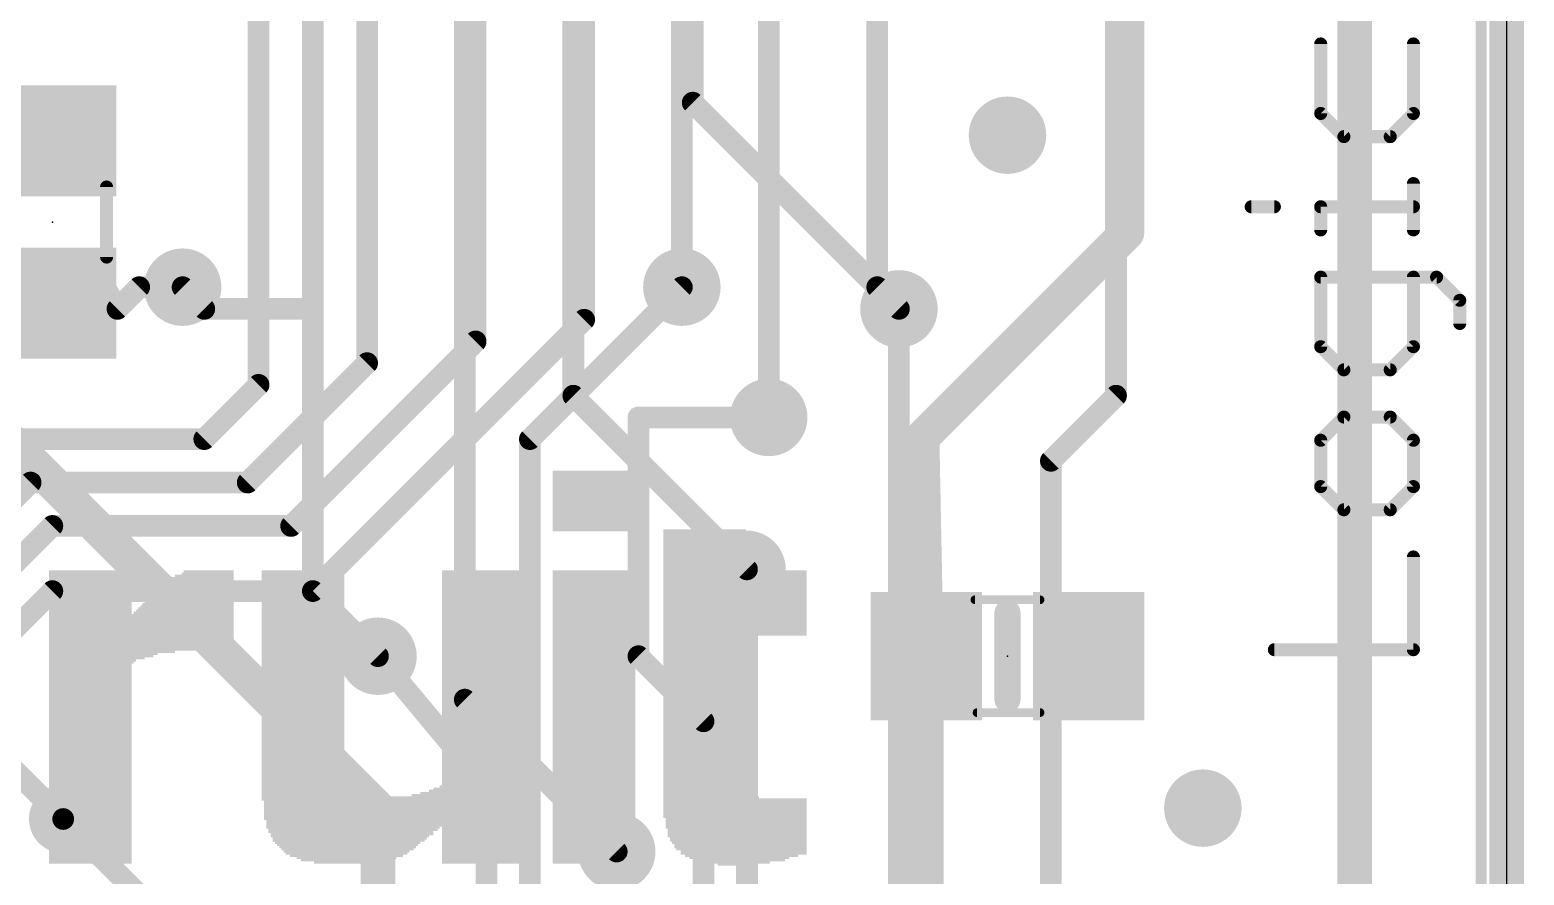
# Model space of a CAD drawing. Extents: x -31.2 to 31.2, y -41.1 to 40.8.
# Drawn here: x 8.12 to 25.6, y 2.26 to 12.15 of the extents above; entities that cross this region are included whole.
import ezdxf

# ---------------------------------------------------------------- set-up
doc = ezdxf.new("R2010")
doc.units = 0
for name, color, linetype in [('1', 12, 'CONTINUOUS'), ('16', 132, 'CONTINUOUS'), ('18', 110, 'CONTINUOUS'), ('20', 53, 'CONTINUOUS'), ('21', 40, 'CONTINUOUS'), ('22', 6, 'CONTINUOUS'), ('23', 40, 'CONTINUOUS'), ('51', 253, 'CONTINUOUS')]:
    doc.layers.add(name, color=color, linetype=linetype)

# ---------------------------------------------------------------- blocks, each defined once
blk = doc.blocks.new('RECT')
blk.add_solid([(-0.5, -0.5), (0.5, -0.5), (-0.5, 0.5), (0.5, 0.5)])
blk = doc.blocks.new('ROUNDV')
at = {"const_width": 0.5}
blk.add_lwpolyline([(0, -0.25, 1), (0, 0.25, 1), (0, -0.25)], format="xyb", dxfattribs=at)

msp = doc.modelspace()

# ---------------------------------------------------------------- linework, layer by layer
at = {"layer": '1'}
for points, const_width in [([(25.4, -40.64), (25.4, 40.64)], 0.4064), ([(23.622, 24.892), (23.622, 0.762)], 0.4064), ([(10.795, 8.001), (10.795, 13.2588)], 0.254), ([(12.065, 8.255), (12.065, 13.2588)], 0.254), ([(13.335, 8.509), (13.335, 13.2588)], 0.254), ([(14.605, 8.763), (14.605, 13.2588)], 0.254), ([(15.875, 13.2588), (15.875, 11.303)], 0.254), ([(20.955, 9.779), (20.955, 13.2588)], 0.4064), ([(15.875, 11.303), (18.288, 8.89)], 0.254), ([(7.808, 11.11), (8.382, 10.856)], 0.254), ([(18.558, 7.382), (20.955, 9.779)], 0.4064), ([(8.956, 9.21), (8.382, 8.956)], 0.254), ([(9.144, 8.89), (8.956, 9.21)], 0.254), ([(9.144, 8.89), (9.398, 9.144)], 0.254), ([(9.398, 9.144), (9.906, 9.144)], 0.254), ([(13.97, 7.366), (15.748, 9.144)], 0.254), ([(7.348, 8.89), (9.144, 8.89)], 0.254), ([(11.43, 5.588), (14.605, 8.763)], 0.254), ([(11.176, 6.35), (13.335, 8.509)], 0.254), ([(10.668, 6.858), (12.065, 8.255)], 0.254), ([(10.16, 7.366), (10.795, 8.001)], 0.254), ([(15.24, 4.826), (15.24, 7.62)], 0.254), ([(15.24, 7.62), (16.764, 7.62)], 0.254), ([(18.608, 4.826), (18.558, 7.382)], 0.4064), ([(7.874, 7.366), (10.16, 7.366)], 0.254), ([(13.97, -3.175), (13.97, 7.366)], 0.254), ([(5.25, 3.98), (8.128, 6.858)], 0.254), ([(8.128, 6.858), (10.668, 6.858)], 0.254), ([(5.75, 3.718), (8.382, 6.35)], 0.254), ([(8.382, 6.35), (11.176, 6.35)], 0.254), ([(16.51, -3.429), (16.51, 5.842)], 0.254), ([(6.25, 3.456), (8.382, 5.588)], 0.254), ([(8.382, 5.588), (11.43, 5.588)], 0.254), ([(13.462, 3.302), (12.192, 4.826)], 0.254), ([(16.002, 4.064), (15.24, 4.826)], 0.254), ([(18.608, 1.554), (18.608, 4.826)], 0.4064), ([(16.002, -3.683), (16.002, 4.064)], 0.254), ([(13.462, -3.683), (13.462, 3.302)], 0.254), ([(10.25, 1.18), (8.509, 2.921)], 0.254), ([(14.986, -3.429), (14.986, 2.54)], 0.254)]:
    msp.add_lwpolyline(points, dxfattribs=dict(at, const_width=const_width))
for points, const_width in [([(15.9199, 11.3479, 1), (15.8301, 11.2581)], 0.127), ([(15.8115, 11.303, 1), (15.9385, 11.303)], 0.127), ([(8.3563, 10.7979, 1), (8.4077, 10.9141)], 0.127), ([(21.0268, 9.7072, 1), (20.8832, 9.8508)], 0.2032), ([(20.8534, 9.779, 1), (21.0566, 9.779)], 0.2032), ([(9.0108, 9.2422, 1), (8.9012, 9.1778)], 0.127), ([(8.9817, 9.1519, 1), (8.9303, 9.2681)], 0.127), ([(9.398, 9.2075, 1), (9.398, 9.0805)], 0.127), ([(9.4429, 9.0991, 1), (9.3531, 9.1889)], 0.127), ([(9.906, 9.0805, 1), (9.906, 9.2075)], 0.127), ([(15.7929, 9.0991, 1), (15.7031, 9.1889)], 0.127), ([(8.3563, 9.0141, 1), (8.4077, 8.8979)], 0.127), ([(9.0991, 8.9349, 1), (9.1889, 8.8451)], 0.127), ([(9.0892, 8.8578, 1), (9.1988, 8.9222)], 0.127), ([(9.144, 8.8265, 1), (9.144, 8.9535)], 0.127), ([(18.2431, 8.8451, 1), (18.3329, 8.9349)], 0.127), ([(14.5415, 8.763, 1), (14.6685, 8.763)], 0.127), ([(14.6499, 8.7181, 1), (14.5601, 8.8079)], 0.127), ([(13.2715, 8.509, 1), (13.3985, 8.509)], 0.127), ([(13.3799, 8.4641, 1), (13.2901, 8.5539)], 0.127), ([(12.0015, 8.255, 1), (12.1285, 8.255)], 0.127), ([(12.1099, 8.2101, 1), (12.0201, 8.2999)], 0.127), ([(10.7315, 8.001, 1), (10.8585, 8.001)], 0.127), ([(10.8399, 7.9561, 1), (10.7501, 8.0459)], 0.127), ([(15.3035, 7.62, 1), (15.1765, 7.62)], 0.127), ([(15.24, 7.6835, 1), (15.24, 7.5565)], 0.127), ([(16.764, 7.5565, 1), (16.764, 7.6835)], 0.127), ([(18.6596, 7.384, 1), (18.4564, 7.38)], 0.2032), ([(18.4862, 7.4538, 1), (18.6298, 7.3102)], 0.2032), ([(10.1151, 7.4109, 1), (10.2049, 7.3211)], 0.127), ([(10.16, 7.3025, 1), (10.16, 7.4295)], 0.127), ([(14.0335, 7.366, 1), (13.9065, 7.366)], 0.127), ([(13.9251, 7.4109, 1), (14.0149, 7.3211)], 0.127), ([(8.128, 6.9215, 1), (8.128, 6.7945)], 0.127), ([(8.1729, 6.8131, 1), (8.0831, 6.9029)], 0.127), ([(10.6231, 6.9029, 1), (10.7129, 6.8131)], 0.127), ([(10.668, 6.7945, 1), (10.668, 6.9215)], 0.127), ([(8.382, 6.4135, 1), (8.382, 6.2865)], 0.127), ([(8.4269, 6.3051, 1), (8.3371, 6.3949)], 0.127), ([(11.176, 6.2865, 1), (11.176, 6.4135)], 0.127), ([(11.1311, 6.3949, 1), (11.2209, 6.3051)], 0.127), ([(16.5735, 5.842, 1), (16.4465, 5.842)], 0.127), ([(8.382, 5.6515, 1), (8.382, 5.5245)], 0.127), ([(8.4269, 5.5431, 1), (8.3371, 5.6329)], 0.127), ([(11.3851, 5.6329, 1), (11.4749, 5.5431)], 0.127), ([(11.43, 5.5245, 1), (11.43, 5.6515)], 0.127), ([(12.2408, 4.8667, 1), (12.1432, 4.7853)], 0.127), ([(15.2849, 4.8709, 1), (15.1951, 4.7811)], 0.127), ([(18.7096, 4.826, 1), (18.5064, 4.826)], 0.2032), ([(18.5064, 4.824, 1), (18.7096, 4.828)], 0.2032), ([(15.1765, 4.826, 1), (15.3035, 4.826)], 0.127), ([(16.0655, 4.064, 1), (15.9385, 4.064)], 0.127), ([(15.9571, 4.0191, 1), (16.0469, 4.1089)], 0.127), ([(13.5255, 3.302, 1), (13.3985, 3.302)], 0.127), ([(13.4132, 3.2613, 1), (13.5108, 3.3427)], 0.127), ([(8.5539, 2.9659, 1), (8.4641, 2.8761)], 0.127), ([(15.0495, 2.54, 1), (14.9225, 2.54)], 0.127)]:
    msp.add_lwpolyline(points, format="xyb", dxfattribs=dict(at, const_width=const_width))
at = {"layer": '16'}
for points, const_width in [([(25.4, -40.894), (25.4, 40.386)], 0.4064), ([(20.828, 25.908), (20.828, 7.874)], 0.254), ([(11.43, 8.89), (11.43, 24.384)], 0.254), ([(15.748, 9.144), (15.748, 24.257)], 0.254), ([(14.478, 7.874), (14.478, 21.082)], 0.254), ([(13.208, 4.318), (13.208, 20.066)], 0.254), ([(16.764, 7.62), (16.764, 18.796)], 0.254), ([(18.034, 16.383), (18.034, 9.144)], 0.254), ([(9.906, 9.144), (10.16, 8.89)], 0.254), ([(18.034, 9.144), (18.288, 8.89)], 0.254), ([(10.16, 8.89), (11.43, 8.89)], 0.254), ([(11.43, 5.588), (11.43, 8.89)], 0.254), ([(18.288, 8.89), (18.288, -2.286)], 0.254), ([(6.858, 8.382), (12.192, 3.048)], 0.4064), ([(16.51, 5.842), (14.478, 7.874)], 0.254), ([(20.828, 7.874), (20.066, 7.112)], 0.254), ([(8.509, 2.921), (3.81, 7.62)], 0.254), ([(20.066, 7.112), (20.066, -7.62)], 0.254), ([(12.192, 4.826), (11.43, 5.588)], 0.254), ([(14.986, 2.54), (13.208, 4.318)], 0.254), ([(12.192, 3.048), (12.192, -0.254)], 0.4064)]:
    msp.add_lwpolyline(points, dxfattribs=dict(at, const_width=const_width))
for points, const_width in [([(9.9509, 9.1889, 1), (9.8611, 9.0991)], 0.127), ([(18.0789, 9.1889, 1), (17.9891, 9.0991)], 0.127), ([(15.6845, 9.144, 1), (15.8115, 9.144)], 0.127), ([(17.9705, 9.144, 1), (18.0975, 9.144)], 0.127), ([(10.16, 8.9535, 1), (10.16, 8.8265)], 0.127), ([(10.1151, 8.8451, 1), (10.2049, 8.9349)], 0.127), ([(11.4935, 8.89, 1), (11.3665, 8.89)], 0.127), ([(11.3665, 8.89, 1), (11.4935, 8.89)], 0.127), ([(11.43, 8.8265, 1), (11.43, 8.9535)], 0.127), ([(18.3515, 8.89, 1), (18.2245, 8.89)], 0.127), ([(18.2431, 8.8451, 1), (18.3329, 8.9349)], 0.127), ([(14.5229, 7.9189, 1), (14.4331, 7.8291)], 0.127), ([(14.4145, 7.874, 1), (14.5415, 7.874)], 0.127), ([(20.7645, 7.874, 1), (20.8915, 7.874)], 0.127), ([(20.8729, 7.8291, 1), (20.7831, 7.9189)], 0.127), ([(16.7005, 7.62, 1), (16.8275, 7.62)], 0.127), ([(20.1295, 7.112, 1), (20.0025, 7.112)], 0.127), ([(20.0211, 7.1569, 1), (20.1109, 7.0671)], 0.127), ([(16.4651, 5.7971, 1), (16.5549, 5.8869)], 0.127), ([(11.4749, 5.6329, 1), (11.3851, 5.5431)], 0.127), ([(11.3665, 5.588, 1), (11.4935, 5.588)], 0.127), ([(12.1471, 4.7811, 1), (12.2369, 4.8709)], 0.127), ([(13.2529, 4.3629, 1), (13.1631, 4.2731)], 0.127), ([(13.1445, 4.318, 1), (13.2715, 4.318)], 0.127), ([(12.2936, 3.048, 1), (12.0904, 3.048)], 0.2032), ([(12.1202, 2.9762, 1), (12.2638, 3.1198)], 0.2032), ([(8.4641, 2.8761, 1), (8.5539, 2.9659)], 0.127), ([(14.9411, 2.4951, 1), (15.0309, 2.5849)], 0.127)]:
    msp.add_lwpolyline(points, format="xyb", dxfattribs=dict(at, const_width=const_width))
at = {"layer": '20'}
msp.add_line((25.4, -35.56), (25.4, 35.56), dxfattribs=at)
at = {"layer": '21'}
for points, const_width in [([(23.2231, 11.9898), (23.2231, 11.1763)], 0.1524), ([(24.3078, 11.1763), (24.3078, 11.9898)], 0.1524), ([(23.2231, 11.1763), (23.4943, 10.9051)], 0.1524), ([(24.0366, 10.9051), (24.3078, 11.1763)], 0.1524), ([(23.4943, 10.9051), (24.0366, 10.9051)], 0.1524), ([(24.3078, 9.8137), (24.3078, 10.356)], 0.1524), ([(22.4096, 10.0848), (22.6808, 10.0848)], 0.1524), ([(23.2231, 9.8137), (23.2231, 10.0848)], 0.1524), ([(23.2231, 10.0848), (24.3078, 10.0848)], 0.1524), ([(24.579, 9.2612), (23.2231, 9.2612)], 0.1524), ([(23.2231, 9.2612), (23.2231, 8.4477)], 0.1524), ([(24.3078, 8.4477), (24.3078, 9.2612)], 0.1524), ([(24.8501, 8.99), (24.579, 9.2612)], 0.1524), ([(24.8501, 8.7188), (24.8501, 8.99)], 0.1524), ([(23.2231, 8.4477), (23.4943, 8.1765)], 0.1524), ([(24.0366, 8.1765), (24.3078, 8.4477)], 0.1524), ([(23.4943, 8.1765), (24.0366, 8.1765)], 0.1524), ([(23.4943, 7.624), (23.2231, 7.3529)], 0.1524), ([(24.0366, 7.624), (23.4943, 7.624)], 0.1524), ([(24.3078, 7.3529), (24.0366, 7.624)], 0.1524), ([(23.2231, 7.3529), (23.2231, 6.8105)], 0.1524), ([(24.3078, 6.8105), (24.3078, 7.3529)], 0.1524), ([(23.2231, 6.8105), (23.4943, 6.5394)], 0.1524), ([(24.0366, 6.5394), (24.3078, 6.8105)], 0.1524), ([(23.4943, 6.5394), (24.0366, 6.5394)], 0.1524), ([(24.3078, 4.9022), (24.3078, 5.9869)], 0.1524), ([(19.558, 5.334), (19.558, 4.318)], 0.3048), ([(22.6808, 4.9022), (24.3078, 4.9022)], 0.1524)]:
    msp.add_lwpolyline(points, dxfattribs=dict(at, const_width=const_width))
for points, const_width in [([(23.2612, 11.9898, 1), (23.185, 11.9898)], 0.0762), ([(24.3459, 11.9898, 1), (24.2697, 11.9898)], 0.0762), ([(23.2501, 11.2032, 1), (23.1962, 11.1493)], 0.0762), ([(23.185, 11.1763, 1), (23.2612, 11.1763)], 0.0762), ([(24.2697, 11.1763, 1), (24.3459, 11.1763)], 0.0762), ([(24.3347, 11.1493, 1), (24.2809, 11.2032)], 0.0762), ([(23.4943, 10.9432, 1), (23.4943, 10.867)], 0.0762), ([(23.4674, 10.8782, 1), (23.5212, 10.932)], 0.0762), ([(24.0097, 10.932, 1), (24.0636, 10.8782)], 0.0762), ([(24.0366, 10.867, 1), (24.0366, 10.9432)], 0.0762), ([(24.3459, 10.356, 1), (24.2697, 10.356)], 0.0762), ([(22.4096, 10.1229, 1), (22.4096, 10.0467)], 0.0762), ([(22.6808, 10.0467, 1), (22.6808, 10.1229)], 0.0762), ([(23.2612, 10.0848, 1), (23.185, 10.0848)], 0.0762), ([(23.2231, 10.1229, 1), (23.2231, 10.0467)], 0.0762), ([(24.3078, 10.0467, 1), (24.3078, 10.1229)], 0.0762), ([(23.185, 9.8137, 1), (23.2612, 9.8137)], 0.0762), ([(24.2697, 9.8137, 1), (24.3459, 9.8137)], 0.0762), ([(23.2231, 9.2993, 1), (23.2231, 9.2231)], 0.0762), ([(23.2612, 9.2612, 1), (23.185, 9.2612)], 0.0762), ([(24.3459, 9.2612, 1), (24.2697, 9.2612)], 0.0762), ([(24.6059, 9.2881, 1), (24.552, 9.2342)], 0.0762), ([(24.579, 9.2231, 1), (24.579, 9.2993)], 0.0762), ([(24.8882, 8.99, 1), (24.812, 8.99)], 0.0762), ([(24.8232, 8.9631, 1), (24.8771, 9.0169)], 0.0762), ([(24.812, 8.7188, 1), (24.8882, 8.7188)], 0.0762), ([(23.2501, 8.4746, 1), (23.1962, 8.4207)], 0.0762), ([(23.185, 8.4477, 1), (23.2612, 8.4477)], 0.0762), ([(24.2697, 8.4477, 1), (24.3459, 8.4477)], 0.0762), ([(24.3347, 8.4207, 1), (24.2809, 8.4746)], 0.0762), ([(23.4943, 8.2146, 1), (23.4943, 8.1384)], 0.0762), ([(23.4674, 8.1496, 1), (23.5212, 8.2035)], 0.0762), ([(24.0097, 8.2035, 1), (24.0636, 8.1496)], 0.0762), ([(24.0366, 8.1384, 1), (24.0366, 8.2146)], 0.0762), ([(23.4943, 7.6621, 1), (23.4943, 7.5859)], 0.0762), ([(23.5212, 7.5971, 1), (23.4674, 7.651)], 0.0762), ([(24.0636, 7.651, 1), (24.0097, 7.5971)], 0.0762), ([(24.0366, 7.5859, 1), (24.0366, 7.6621)], 0.0762), ([(23.2612, 7.3529, 1), (23.185, 7.3529)], 0.0762), ([(23.1962, 7.3798, 1), (23.2501, 7.3259)], 0.0762), ([(24.3459, 7.3529, 1), (24.2697, 7.3529)], 0.0762), ([(24.2809, 7.3259, 1), (24.3347, 7.3798)], 0.0762), ([(23.2501, 6.8375, 1), (23.1962, 6.7836)], 0.0762), ([(23.185, 6.8105, 1), (23.2612, 6.8105)], 0.0762), ([(24.2697, 6.8105, 1), (24.3459, 6.8105)], 0.0762), ([(24.3347, 6.7836, 1), (24.2809, 6.8375)], 0.0762), ([(23.4943, 6.5775, 1), (23.4943, 6.5013)], 0.0762), ([(23.4674, 6.5124, 1), (23.5212, 6.5663)], 0.0762), ([(24.0097, 6.5663, 1), (24.0636, 6.5124)], 0.0762), ([(24.0366, 6.5013, 1), (24.0366, 6.5775)], 0.0762), ([(24.3459, 5.9869, 1), (24.2697, 5.9869)], 0.0762), ([(19.6342, 5.334, 1), (19.4818, 5.334)], 0.1524), ([(22.6808, 4.9403, 1), (22.6808, 4.8641)], 0.0762), ([(24.2697, 4.9022, 1), (24.3459, 4.9022)], 0.0762), ([(24.3078, 4.8641, 1), (24.3078, 4.9403)], 0.0762), ([(19.4818, 4.318, 1), (19.6342, 4.318)], 0.1524)]:
    msp.add_lwpolyline(points, format="xyb", dxfattribs=dict(at, const_width=const_width))
at = {"layer": '22', "const_width": 0.127}
msp.add_lwpolyline([(25.1, -34.86), (25.1, 34.54)], dxfattribs=at)
at = {"layer": '23'}
for p in [(8.382, 9.906), (19.558, 4.826)]:
    msp.add_point(p, dxfattribs=at)
at = {"layer": '51'}
for points, const_width in [([(9.017, 9.496), (9.017, 10.316)], 0.1524), ([(19.177, 5.486), (19.939, 5.486)], 0.1016), ([(19.202, 4.166), (19.939, 4.166)], 0.1016)]:
    msp.add_lwpolyline(points, dxfattribs=dict(at, const_width=const_width))
for points, const_width in [([(9.0551, 10.316, 1), (8.9789, 10.316)], 0.0762), ([(8.9789, 9.496, 1), (9.0551, 9.496)], 0.0762), ([(19.177, 5.5114, 1), (19.177, 5.4606)], 0.0508), ([(19.939, 5.4606, 1), (19.939, 5.5114)], 0.0508), ([(19.202, 4.1914, 1), (19.202, 4.1406)], 0.0508), ([(19.939, 4.1406, 1), (19.939, 4.1914)], 0.0508)]:
    msp.add_lwpolyline(points, format="xyb", dxfattribs=dict(at, const_width=const_width))

# ---------------------------------------------------------------- block references
at = {"layer": '1', "xscale": 1.3, "yscale": 1.5, "rotation": 90}
for p in [(8.382, 10.856), (8.382, 8.956)]:
    msp.add_blockref('RECT', p, dxfattribs=at)
at = {"layer": '1', "xscale": 1.3, "yscale": 1.5}
for p in [(18.608, 4.826), (20.508, 4.826)]:
    msp.add_blockref('RECT', p, dxfattribs=at)
at = {"layer": '18'}
for p, xscale, yscale in [((19.558, 10.922), 0.9064, 0.9064), ((19.558, 10.922), 0.9064, 0.9064), ((9.906, 9.144), 0.9064, 0.9064), ((9.906, 9.144), 0.9064, 0.9064), ((15.748, 9.144), 0.9064, 0.9064), ((15.748, 9.144), 0.9064, 0.9064), ((18.288, 8.89), 0.9064, 0.9064), ((18.288, 8.89), 0.9064, 0.9064), ((16.764, 7.62), 0.9064, 0.9064), ((16.764, 7.62), 0.9064, 0.9064), ((16.51, 5.842), 0.9064, 0.9064), ((16.51, 5.842), 0.9064, 0.9064), ((12.192, 4.826), 0.9064, 0.9064), ((12.192, 4.826), 0.9064, 0.9064), ((21.844, 3.048), 0.9064, 0.9064), ((21.844, 3.048), 0.9064, 0.9064), ((8.509, 2.921), 0.8001, 0.8001), ((8.509, 2.921), 0.8001, 0.8001), ((14.986, 2.54), 0.9064, 0.9064), ((14.986, 2.54), 0.9064, 0.9064)]:
    msp.add_blockref('ROUNDV', p, dxfattribs=dict(at, xscale=xscale, yscale=yscale))
at = {"layer": '21', "yscale": 0.0254}
for p, xscale in [((14.7193, 6.985), 0.9652), ((14.7193, 6.9596), 0.9652), ((14.7193, 6.9342), 0.9652), ((14.7193, 6.9088), 0.9652), ((14.7193, 6.8834), 0.9652), ((14.7193, 6.858), 0.9652), ((14.7193, 6.8326), 0.9652), ((14.7193, 6.8072), 0.9652), ((14.7193, 6.7818), 0.9652), ((14.7193, 6.7564), 0.9652), ((14.7193, 6.731), 0.9652), ((14.7193, 6.7056), 0.9652), ((14.7193, 6.6802), 0.9652), ((14.7193, 6.6548), 0.9652), ((14.7193, 6.6294), 0.9652), ((14.7193, 6.604), 0.9652), ((14.7193, 6.5786), 0.9652), ((14.7193, 6.5532), 0.9652), ((14.7193, 6.5278), 0.9652), ((14.7193, 6.5024), 0.9652), ((14.7193, 6.477), 0.9652), ((14.7193, 6.4516), 0.9652), ((14.7193, 6.4262), 0.9652), ((14.7193, 6.4008), 0.9652), ((14.7193, 6.3754), 0.9652), ((14.7193, 6.35), 0.9652), ((14.7193, 6.3246), 0.9652), ((14.7193, 6.2992), 0.9652), ((16.0147, 6.2992), 0.9652), ((16.0147, 6.2738), 0.9652), ((16.0147, 6.2484), 0.9652), ((16.0147, 6.223), 0.9652), ((16.0147, 6.1976), 0.9652), ((16.0147, 6.1722), 0.9652), ((16.0147, 6.1468), 0.9652), ((16.0147, 6.1214), 0.9652), ((16.0147, 6.096), 0.9652), ((16.0147, 6.0706), 0.9652), ((16.0147, 6.0452), 0.9652), ((16.0147, 6.0198), 0.9652), ((16.0147, 5.9944), 0.9652), ((16.0147, 5.969), 0.9652), ((16.0147, 5.9436), 0.9652), ((8.8265, 5.8166), 0.9652), ((8.8265, 5.7912), 0.9652), ((8.8265, 5.7658), 0.9652), ((10.16, 5.7658), 0.6858), ((10.1981, 5.7912), 0.6096), ((10.2108, 5.8166), 0.5842), ((11.3157, 5.8166), 0.9652), ((11.3157, 5.7912), 0.9652), ((11.3157, 5.7658), 0.9652), ((13.4239, 5.8166), 0.9652), ((13.4239, 5.7912), 0.9652), ((13.4239, 5.7658), 0.9652), ((14.7193, 5.8166), 0.9652), ((14.7193, 5.7912), 0.9652), ((14.7193, 5.7658), 0.9652), ((16.0147, 5.9182), 0.9652), ((16.0147, 5.8928), 0.9652), ((16.0147, 5.8674), 0.9652), ((16.0147, 5.842), 0.9652), ((16.3703, 5.8166), 1.6764), ((16.3703, 5.7912), 1.6764), ((16.3703, 5.7658), 1.6764), ((8.8265, 5.7404), 0.9652), ((8.8265, 5.715), 0.9652), ((8.8265, 5.6896), 0.9652), ((8.8265, 5.6642), 0.9652), ((8.8265, 5.6388), 0.9652), ((8.8265, 5.6134), 0.9652), ((8.8265, 5.588), 0.9652), ((10.0457, 5.588), 0.9144), ((10.0584, 5.6134), 0.889), ((10.0838, 5.6388), 0.8382), ((10.0965, 5.6896), 0.8128), ((10.0965, 5.6642), 0.8128), ((10.1219, 5.715), 0.762), ((10.1346, 5.7404), 0.7366), ((11.3157, 5.7404), 0.9652), ((11.3157, 5.715), 0.9652), ((11.3157, 5.6896), 0.9652), ((11.3157, 5.6642), 0.9652), ((11.3157, 5.6388), 0.9652), ((11.3157, 5.6134), 0.9652), ((11.3157, 5.588), 0.9652), ((13.4239, 5.7404), 0.9652), ((13.4239, 5.715), 0.9652), ((13.4239, 5.6896), 0.9652), ((13.4239, 5.6642), 0.9652), ((13.4239, 5.6388), 0.9652), ((13.4239, 5.6134), 0.9652), ((13.4239, 5.588), 0.9652), ((14.7193, 5.7404), 0.9652), ((14.7193, 5.715), 0.9652), ((14.7193, 5.6896), 0.9652), ((14.7193, 5.6642), 0.9652), ((14.7193, 5.6388), 0.9652), ((14.7193, 5.6134), 0.9652), ((14.7193, 5.588), 0.9652), ((16.3703, 5.7404), 1.6764), ((16.3703, 5.715), 1.6764), ((16.3703, 5.6896), 1.6764), ((16.3703, 5.6642), 1.6764), ((16.3703, 5.6388), 1.6764), ((16.3703, 5.6134), 1.6764), ((16.3703, 5.588), 1.6764), ((8.8265, 5.5626), 0.9652), ((8.8265, 5.5372), 0.9652), ((8.8265, 5.5118), 0.9652), ((8.8265, 5.4864), 0.9652), ((8.8265, 5.461), 0.9652), ((8.8265, 5.4356), 0.9652), ((8.8265, 5.4102), 0.9652), ((9.9568, 5.4102), 1.0922), ((9.9695, 5.4356), 1.0668), ((9.9822, 5.461), 1.0414), ((9.9949, 5.4864), 1.016), ((10.0076, 5.5118), 0.9906), ((10.0203, 5.5372), 0.9652), ((10.033, 5.5626), 0.9398), ((11.3157, 5.5626), 0.9652), ((11.3157, 5.5372), 0.9652), ((11.3157, 5.5118), 0.9652), ((11.3157, 5.4864), 0.9652), ((11.3157, 5.461), 0.9652), ((11.3157, 5.4356), 0.9652), ((11.3157, 5.4102), 0.9652), ((13.4239, 5.5626), 0.9652), ((13.4239, 5.5372), 0.9652), ((13.4239, 5.5118), 0.9652), ((13.4239, 5.4864), 0.9652), ((13.4239, 5.461), 0.9652), ((13.4239, 5.4356), 0.9652), ((13.4239, 5.4102), 0.9652), ((14.7193, 5.5626), 0.9652), ((14.7193, 5.5372), 0.9652), ((14.7193, 5.5118), 0.9652), ((14.7193, 5.4864), 0.9652), ((14.7193, 5.461), 0.9652), ((14.7193, 5.4356), 0.9652), ((14.7193, 5.4102), 0.9652), ((16.3703, 5.5626), 1.6764), ((16.3703, 5.5372), 1.6764), ((16.3703, 5.5118), 1.6764), ((16.3703, 5.4864), 1.6764), ((16.3703, 5.461), 1.6764), ((16.3703, 5.4356), 1.6764), ((16.3703, 5.4102), 1.6764), ((8.8265, 5.3848), 0.9652), ((8.8265, 5.3594), 0.9652), ((8.8265, 5.334), 0.9652), ((9.4234, 5.3086), 2.159), ((9.4234, 5.2832), 2.159), ((9.4234, 5.2578), 2.159), ((9.9187, 5.334), 1.1684), ((9.9314, 5.3594), 1.143), ((9.9441, 5.3848), 1.1176), ((11.3157, 5.3848), 0.9652), ((11.3157, 5.3594), 0.9652), ((11.3157, 5.334), 0.9652), ((11.3157, 5.3086), 0.9652), ((11.3157, 5.2832), 0.9652), ((11.3157, 5.2578), 0.9652), ((13.4239, 5.3848), 0.9652), ((13.4239, 5.3594), 0.9652), ((13.4239, 5.334), 0.9652), ((13.4239, 5.3086), 0.9652), ((13.4239, 5.2832), 0.9652), ((13.4239, 5.2578), 0.9652), ((14.7193, 5.3848), 0.9652), ((14.7193, 5.3594), 0.9652), ((14.7193, 5.334), 0.9652), ((14.7193, 5.3086), 0.9652), ((14.7193, 5.2832), 0.9652), ((14.7193, 5.2578), 0.9652), ((16.3703, 5.3848), 1.6764), ((16.3703, 5.3594), 1.6764), ((16.3703, 5.334), 1.6764), ((16.3703, 5.3086), 1.6764), ((16.3703, 5.2832), 1.6764), ((16.3703, 5.2578), 1.6764), ((9.4234, 5.2324), 2.159), ((9.4234, 5.207), 2.159), ((9.4234, 5.1816), 2.159), ((9.4234, 5.1562), 2.159), ((9.4234, 5.1308), 2.159), ((9.4234, 5.1054), 2.159), ((9.4234, 5.08), 2.159), ((11.3157, 5.2324), 0.9652), ((11.3157, 5.207), 0.9652), ((11.3157, 5.1816), 0.9652), ((11.3157, 5.1562), 0.9652), ((11.3157, 5.1308), 0.9652), ((11.3157, 5.1054), 0.9652), ((11.3157, 5.08), 0.9652), ((13.4239, 5.2324), 0.9652), ((13.4239, 5.207), 0.9652), ((13.4239, 5.1816), 0.9652), ((13.4239, 5.1562), 0.9652), ((13.4239, 5.1308), 0.9652), ((13.4239, 5.1054), 0.9652), ((13.4239, 5.08), 0.9652), ((14.7193, 5.2324), 0.9652), ((14.7193, 5.207), 0.9652), ((14.7193, 5.1816), 0.9652), ((14.7193, 5.1562), 0.9652), ((14.7193, 5.1308), 0.9652), ((14.7193, 5.1054), 0.9652), ((14.7193, 5.08), 0.9652), ((16.3703, 5.2324), 1.6764), ((16.3703, 5.207), 1.6764), ((16.3703, 5.1816), 1.6764), ((16.3703, 5.1562), 1.6764), ((16.3703, 5.1308), 1.6764), ((16.3703, 5.1054), 1.6764), ((16.3703, 5.08), 1.6764), ((9.4234, 5.0546), 2.159), ((9.4234, 5.0292), 2.159), ((9.4234, 5.0038), 2.159), ((9.4234, 4.9784), 2.159), ((9.4234, 4.953), 2.159), ((9.4234, 4.9276), 2.159), ((9.4234, 4.9022), 2.159), ((11.3157, 5.0546), 0.9652), ((11.3157, 5.0292), 0.9652), ((11.3157, 5.0038), 0.9652), ((11.3157, 4.9784), 0.9652), ((11.3157, 4.953), 0.9652), ((11.3157, 4.9276), 0.9652), ((11.3157, 4.9022), 0.9652), ((13.4239, 5.0546), 0.9652), ((13.4239, 5.0292), 0.9652), ((13.4239, 5.0038), 0.9652), ((13.4239, 4.9784), 0.9652), ((13.4239, 4.953), 0.9652), ((13.4239, 4.9276), 0.9652), ((13.4239, 4.9022), 0.9652), ((14.7193, 5.0546), 0.9652), ((14.7193, 5.0292), 0.9652), ((14.7193, 5.0038), 0.9652), ((14.7193, 4.9784), 0.9652), ((14.7193, 4.953), 0.9652), ((14.7193, 4.9276), 0.9652), ((14.7193, 4.9022), 0.9652), ((16.0147, 5.0546), 0.9652), ((16.0147, 5.0292), 0.9652), ((16.0147, 5.0038), 0.9652), ((16.0147, 4.9784), 0.9652), ((16.0147, 4.953), 0.9652), ((16.0147, 4.9276), 0.9652), ((16.0147, 4.9022), 0.9652), ((9.0805, 4.8768), 1.4732), ((8.9789, 4.8514), 1.27), ((8.9535, 4.826), 1.2192), ((8.9027, 4.8006), 1.1176), ((8.8519, 4.7752), 1.016), ((8.8392, 4.7498), 0.9906), ((8.8265, 4.7244), 0.9652), ((11.3157, 4.8768), 0.9652), ((11.3157, 4.8514), 0.9652), ((11.3157, 4.826), 0.9652), ((11.3157, 4.8006), 0.9652), ((11.3157, 4.7752), 0.9652), ((11.3157, 4.7498), 0.9652), ((11.3157, 4.7244), 0.9652), ((13.4239, 4.8768), 0.9652), ((13.4239, 4.8514), 0.9652), ((13.4239, 4.826), 0.9652), ((13.4239, 4.8006), 0.9652), ((13.4239, 4.7752), 0.9652), ((13.4239, 4.7498), 0.9652), ((13.4239, 4.7244), 0.9652), ((14.7193, 4.8768), 0.9652), ((14.7193, 4.8514), 0.9652), ((14.7193, 4.826), 0.9652), ((14.7193, 4.8006), 0.9652), ((14.7193, 4.7752), 0.9652), ((14.7193, 4.7498), 0.9652), ((14.7193, 4.7244), 0.9652), ((16.0147, 4.8768), 0.9652), ((16.0147, 4.8514), 0.9652), ((16.0147, 4.826), 0.9652), ((16.0147, 4.8006), 0.9652), ((16.0147, 4.7752), 0.9652), ((16.0147, 4.7498), 0.9652), ((16.0147, 4.7244), 0.9652), ((8.8265, 4.699), 0.9652), ((8.8265, 4.6736), 0.9652), ((8.8265, 4.6482), 0.9652), ((8.8265, 4.6228), 0.9652), ((8.8265, 4.5974), 0.9652), ((8.8265, 4.572), 0.9652), ((8.8265, 4.5466), 0.9652), ((11.3157, 4.699), 0.9652), ((11.3157, 4.6736), 0.9652), ((11.3157, 4.6482), 0.9652), ((11.3157, 4.6228), 0.9652), ((11.3157, 4.5974), 0.9652), ((11.3157, 4.572), 0.9652), ((11.3157, 4.5466), 0.9652), ((13.4239, 4.699), 0.9652), ((13.4239, 4.6736), 0.9652), ((13.4239, 4.6482), 0.9652), ((13.4239, 4.6228), 0.9652), ((13.4239, 4.5974), 0.9652), ((13.4239, 4.572), 0.9652), ((13.4239, 4.5466), 0.9652), ((14.7193, 4.699), 0.9652), ((14.7193, 4.6736), 0.9652), ((14.7193, 4.6482), 0.9652), ((14.7193, 4.6228), 0.9652), ((14.7193, 4.5974), 0.9652), ((14.7193, 4.572), 0.9652), ((14.7193, 4.5466), 0.9652), ((16.0147, 4.699), 0.9652), ((16.0147, 4.6736), 0.9652), ((16.0147, 4.6482), 0.9652), ((16.0147, 4.6228), 0.9652), ((16.0147, 4.5974), 0.9652), ((16.0147, 4.572), 0.9652), ((16.0147, 4.5466), 0.9652), ((8.8265, 4.5212), 0.9652), ((8.8265, 4.4958), 0.9652), ((8.8265, 4.4704), 0.9652), ((8.8265, 4.445), 0.9652), ((8.8265, 4.4196), 0.9652), ((8.8265, 4.3942), 0.9652), ((8.8265, 4.3688), 0.9652), ((11.3157, 4.5212), 0.9652), ((11.3157, 4.4958), 0.9652), ((11.3157, 4.4704), 0.9652), ((11.3157, 4.445), 0.9652), ((11.3157, 4.4196), 0.9652), ((11.3157, 4.3942), 0.9652), ((11.3157, 4.3688), 0.9652), ((13.4239, 4.5212), 0.9652), ((13.4239, 4.4958), 0.9652), ((13.4239, 4.4704), 0.9652), ((13.4239, 4.445), 0.9652), ((13.4239, 4.4196), 0.9652), ((13.4239, 4.3942), 0.9652), ((13.4239, 4.3688), 0.9652), ((14.7193, 4.5212), 0.9652), ((14.7193, 4.4958), 0.9652), ((14.7193, 4.4704), 0.9652), ((14.7193, 4.445), 0.9652), ((14.7193, 4.4196), 0.9652), ((14.7193, 4.3942), 0.9652), ((14.7193, 4.3688), 0.9652), ((16.0147, 4.5212), 0.9652), ((16.0147, 4.4958), 0.9652), ((16.0147, 4.4704), 0.9652), ((16.0147, 4.445), 0.9652), ((16.0147, 4.4196), 0.9652), ((16.0147, 4.3942), 0.9652), ((16.0147, 4.3688), 0.9652), ((8.8265, 4.3434), 0.9652), ((8.8265, 4.318), 0.9652), ((8.8265, 4.2926), 0.9652), ((8.8265, 4.2672), 0.9652), ((8.8265, 4.2418), 0.9652), ((8.8265, 4.2164), 0.9652), ((8.8265, 4.191), 0.9652), ((11.3157, 4.3434), 0.9652), ((11.3157, 4.318), 0.9652), ((11.3157, 4.2926), 0.9652), ((11.3157, 4.2672), 0.9652), ((11.3157, 4.2418), 0.9652), ((11.3157, 4.2164), 0.9652), ((11.3157, 4.191), 0.9652), ((13.4239, 4.3434), 0.9652), ((13.4239, 4.318), 0.9652), ((13.4239, 4.2926), 0.9652), ((13.4239, 4.2672), 0.9652), ((13.4239, 4.2418), 0.9652), ((13.4239, 4.2164), 0.9652), ((13.4239, 4.191), 0.9652), ((14.7193, 4.3434), 0.9652), ((14.7193, 4.318), 0.9652), ((14.7193, 4.2926), 0.9652), ((14.7193, 4.2672), 0.9652), ((14.7193, 4.2418), 0.9652), ((14.7193, 4.2164), 0.9652), ((14.7193, 4.191), 0.9652), ((16.0147, 4.3434), 0.9652), ((16.0147, 4.318), 0.9652), ((16.0147, 4.2926), 0.9652), ((16.0147, 4.2672), 0.9652), ((16.0147, 4.2418), 0.9652), ((16.0147, 4.2164), 0.9652), ((16.0147, 4.191), 0.9652), ((8.8265, 4.1656), 0.9652), ((8.8265, 4.1402), 0.9652), ((8.8265, 4.1148), 0.9652), ((8.8265, 4.0894), 0.9652), ((8.8265, 4.064), 0.9652), ((8.8265, 4.0386), 0.9652), ((8.8265, 4.0132), 0.9652), ((11.3157, 4.1656), 0.9652), ((11.3157, 4.1402), 0.9652), ((11.3157, 4.1148), 0.9652), ((11.3157, 4.0894), 0.9652), ((11.3157, 4.064), 0.9652), ((11.3157, 4.0386), 0.9652), ((11.3157, 4.0132), 0.9652), ((13.4239, 4.1656), 0.9652), ((13.4239, 4.1402), 0.9652), ((13.4239, 4.1148), 0.9652), ((13.4239, 4.0894), 0.9652), ((13.4239, 4.064), 0.9652), ((13.4239, 4.0386), 0.9652), ((13.4239, 4.0132), 0.9652), ((14.7193, 4.1656), 0.9652), ((14.7193, 4.1402), 0.9652), ((14.7193, 4.1148), 0.9652), ((14.7193, 4.0894), 0.9652), ((14.7193, 4.064), 0.9652), ((14.7193, 4.0386), 0.9652), ((14.7193, 4.0132), 0.9652), ((16.0147, 4.1656), 0.9652), ((16.0147, 4.1402), 0.9652), ((16.0147, 4.1148), 0.9652), ((16.0147, 4.0894), 0.9652), ((16.0147, 4.064), 0.9652), ((16.0147, 4.0386), 0.9652), ((16.0147, 4.0132), 0.9652), ((8.8265, 3.9878), 0.9652), ((8.8265, 3.9624), 0.9652), ((8.8265, 3.937), 0.9652), ((8.8265, 3.9116), 0.9652), ((8.8265, 3.8862), 0.9652), ((8.8265, 3.8608), 0.9652), ((8.8265, 3.8354), 0.9652), ((11.3157, 3.9878), 0.9652), ((11.3157, 3.9624), 0.9652), ((11.3157, 3.937), 0.9652), ((11.3157, 3.9116), 0.9652), ((11.3157, 3.8862), 0.9652), ((11.3157, 3.8608), 0.9652), ((11.3157, 3.8354), 0.9652), ((13.4239, 3.9878), 0.9652), ((13.4239, 3.9624), 0.9652), ((13.4239, 3.937), 0.9652), ((13.4239, 3.9116), 0.9652), ((13.4239, 3.8862), 0.9652), ((13.4239, 3.8608), 0.9652), ((13.4239, 3.8354), 0.9652), ((14.7193, 3.9878), 0.9652), ((14.7193, 3.9624), 0.9652), ((14.7193, 3.937), 0.9652), ((14.7193, 3.9116), 0.9652), ((14.7193, 3.8862), 0.9652), ((14.7193, 3.8608), 0.9652), ((14.7193, 3.8354), 0.9652), ((16.0147, 3.9878), 0.9652), ((16.0147, 3.9624), 0.9652), ((16.0147, 3.937), 0.9652), ((16.0147, 3.9116), 0.9652), ((16.0147, 3.8862), 0.9652), ((16.0147, 3.8608), 0.9652), ((16.0147, 3.8354), 0.9652), ((8.8265, 3.81), 0.9652), ((8.8265, 3.7846), 0.9652), ((8.8265, 3.7592), 0.9652), ((8.8265, 3.7338), 0.9652), ((8.8265, 3.7084), 0.9652), ((8.8265, 3.683), 0.9652), ((11.3157, 3.81), 0.9652), ((11.3157, 3.7846), 0.9652), ((11.3157, 3.7592), 0.9652), ((11.3157, 3.7338), 0.9652), ((11.3157, 3.7084), 0.9652), ((11.3157, 3.683), 0.9652), ((13.4239, 3.81), 0.9652), ((13.4239, 3.7846), 0.9652), ((13.4239, 3.7592), 0.9652), ((13.4239, 3.7338), 0.9652), ((13.4239, 3.7084), 0.9652), ((13.4239, 3.683), 0.9652), ((14.7193, 3.81), 0.9652), ((14.7193, 3.7846), 0.9652), ((14.7193, 3.7592), 0.9652), ((14.7193, 3.7338), 0.9652), ((14.7193, 3.7084), 0.9652), ((14.7193, 3.683), 0.9652), ((16.0147, 3.81), 0.9652), ((16.0147, 3.7846), 0.9652), ((16.0147, 3.7592), 0.9652), ((16.0147, 3.7338), 0.9652), ((16.0147, 3.7084), 0.9652), ((16.0147, 3.683), 0.9652), ((8.8265, 3.6576), 0.9652), ((8.8265, 3.6322), 0.9652), ((8.8265, 3.6068), 0.9652), ((8.8265, 3.5814), 0.9652), ((8.8265, 3.556), 0.9652), ((8.8265, 3.5306), 0.9652), ((8.8265, 3.5052), 0.9652), ((11.3157, 3.6576), 0.9652), ((11.3157, 3.6322), 0.9652), ((11.3157, 3.6068), 0.9652), ((11.3157, 3.5814), 0.9652), ((11.3157, 3.556), 0.9652), ((11.3157, 3.5306), 0.9652), ((11.3157, 3.5052), 0.9652), ((13.4239, 3.6576), 0.9652), ((13.4239, 3.6322), 0.9652), ((13.4239, 3.6068), 0.9652), ((13.4239, 3.5814), 0.9652), ((13.4239, 3.556), 0.9652), ((13.4239, 3.5306), 0.9652), ((13.4239, 3.5052), 0.9652), ((14.7193, 3.6576), 0.9652), ((14.7193, 3.6322), 0.9652), ((14.7193, 3.6068), 0.9652), ((14.7193, 3.5814), 0.9652), ((14.7193, 3.556), 0.9652), ((14.7193, 3.5306), 0.9652), ((14.7193, 3.5052), 0.9652), ((16.0147, 3.6576), 0.9652), ((16.0147, 3.6322), 0.9652), ((16.0147, 3.6068), 0.9652), ((16.0147, 3.5814), 0.9652), ((16.0147, 3.556), 0.9652), ((16.0147, 3.5306), 0.9652), ((16.0147, 3.5052), 0.9652), ((8.8265, 3.4798), 0.9652), ((8.8265, 3.4544), 0.9652), ((8.8265, 3.429), 0.9652), ((8.8265, 3.4036), 0.9652), ((8.8265, 3.3782), 0.9652), ((8.8265, 3.3528), 0.9652), ((8.8265, 3.3274), 0.9652), ((11.3157, 3.4798), 0.9652), ((11.3157, 3.4544), 0.9652), ((11.3284, 3.429), 0.9906), ((11.3284, 3.4036), 0.9906), ((11.3284, 3.3782), 0.9906), ((11.3284, 3.3528), 0.9906), ((11.3284, 3.3274), 0.9906), ((13.4239, 3.4798), 0.9652), ((13.4239, 3.4544), 0.9652), ((13.4239, 3.429), 0.9652), ((13.4239, 3.4036), 0.9652), ((13.4239, 3.3782), 0.9652), ((13.4239, 3.3528), 0.9652), ((13.4239, 3.3274), 0.9652), ((14.7193, 3.4798), 0.9652), ((14.7193, 3.4544), 0.9652), ((14.7193, 3.429), 0.9652), ((14.7193, 3.4036), 0.9652), ((14.7193, 3.3782), 0.9652), ((14.7193, 3.3528), 0.9652), ((14.7193, 3.3274), 0.9652), ((16.0147, 3.4798), 0.9652), ((16.0147, 3.4544), 0.9652), ((16.0147, 3.429), 0.9652), ((16.0147, 3.4036), 0.9652), ((16.0147, 3.3782), 0.9652), ((16.0147, 3.3528), 0.9652), ((16.0147, 3.3274), 0.9652), ((8.8265, 3.302), 0.9652), ((8.8265, 3.2766), 0.9652), ((8.8265, 3.2512), 0.9652), ((8.8265, 3.2258), 0.9652), ((8.8265, 3.2004), 0.9652), ((8.8265, 3.175), 0.9652), ((8.8265, 3.1496), 0.9652), ((11.3411, 3.302), 1.016), ((11.3411, 3.2766), 1.016), ((11.3538, 3.2512), 1.0414), ((11.3665, 3.2258), 1.0668), ((11.4046, 3.2004), 1.143), ((12.3698, 3.175), 3.0734), ((12.3698, 3.1496), 3.0734), ((13.2461, 3.2004), 1.3208), ((13.2969, 3.2258), 1.2192), ((13.3477, 3.2512), 1.1176), ((13.3731, 3.2766), 1.0668), ((13.4112, 3.302), 0.9906), ((14.7193, 3.302), 0.9652), ((14.7193, 3.2766), 0.9652), ((14.7193, 3.2512), 0.9652), ((14.7193, 3.2258), 0.9652), ((14.7193, 3.2004), 0.9652), ((14.7193, 3.175), 0.9652), ((14.7193, 3.1496), 0.9652), ((16.0274, 3.302), 0.9906), ((16.0274, 3.2766), 0.9906), ((16.0274, 3.2512), 0.9906), ((16.0401, 3.2258), 1.016), ((16.0528, 3.2004), 1.0414), ((16.0909, 3.175), 1.1176), ((16.3703, 3.1496), 1.6764), ((8.8265, 3.1242), 0.9652), ((8.8265, 3.0988), 0.9652), ((8.8265, 3.0734), 0.9652), ((8.8265, 3.048), 0.9652), ((8.8265, 3.0226), 0.9652), ((8.8265, 2.9972), 0.9652), ((8.8265, 2.9718), 0.9652), ((12.3825, 3.1242), 3.048), ((12.3825, 3.0988), 3.048), ((12.3825, 3.0734), 3.048), ((12.3825, 3.048), 3.048), ((12.3825, 3.0226), 3.048), ((12.3825, 2.9972), 3.048), ((12.3825, 2.9718), 3.048), ((14.7193, 3.1242), 0.9652), ((14.7193, 3.0988), 0.9652), ((14.7193, 3.0734), 0.9652), ((14.7193, 3.048), 0.9652), ((14.7193, 3.0226), 0.9652), ((14.7193, 2.9972), 0.9652), ((14.7193, 2.9718), 0.9652), ((16.3703, 3.1242), 1.6764), ((16.3703, 3.0988), 1.6764), ((16.3703, 3.0734), 1.6764), ((16.3703, 3.048), 1.6764), ((16.3703, 3.0226), 1.6764), ((16.3703, 2.9972), 1.6764), ((16.3703, 2.9718), 1.6764), ((8.8265, 2.9464), 0.9652), ((8.8265, 2.921), 0.9652), ((8.8265, 2.8956), 0.9652), ((8.8265, 2.8702), 0.9652), ((8.8265, 2.8448), 0.9652), ((8.8265, 2.8194), 0.9652), ((8.8265, 2.794), 0.9652), ((12.3825, 2.9464), 3.048), ((12.3825, 2.921), 3.048), ((12.3952, 2.8956), 3.0226), ((12.3952, 2.8702), 3.0226), ((12.3952, 2.8448), 3.0226), ((11.8999, 2.8194), 2.032), ((11.8999, 2.794), 1.9812), ((13.4239, 2.8194), 0.9652), ((13.4239, 2.794), 0.9652), ((14.7193, 2.9464), 0.9652), ((14.7193, 2.921), 0.9652), ((14.7193, 2.8956), 0.9652), ((14.7193, 2.8702), 0.9652), ((14.7193, 2.8448), 0.9652), ((14.7193, 2.8194), 0.9652), ((14.7193, 2.794), 0.9652), ((16.3703, 2.9464), 1.6764), ((16.383, 2.921), 1.651), ((16.383, 2.8956), 1.651), ((16.383, 2.8702), 1.651), ((16.383, 2.8448), 1.651), ((16.383, 2.8194), 1.651), ((16.3957, 2.794), 1.6256), ((8.8265, 2.7686), 0.9652), ((8.8265, 2.7432), 0.9652), ((8.8265, 2.7178), 0.9652), ((8.8265, 2.6924), 0.9652), ((8.8265, 2.667), 0.9652), ((8.8265, 2.6416), 0.9652), ((8.8265, 2.6162), 0.9652), ((11.8745, 2.7686), 1.9304), ((11.8872, 2.7432), 1.905), ((11.8618, 2.7178), 1.8542), ((11.8618, 2.6924), 1.8034), ((11.8491, 2.667), 1.778), ((11.8364, 2.6416), 1.7018), ((11.8364, 2.6162), 1.651), ((13.4239, 2.7686), 0.9652), ((13.4239, 2.7432), 0.9652), ((13.4239, 2.7178), 0.9652), ((13.4239, 2.6924), 0.9652), ((13.4239, 2.667), 0.9652), ((13.4239, 2.6416), 0.9652), ((13.4239, 2.6162), 0.9652), ((14.7193, 2.7686), 0.9652), ((14.7193, 2.7432), 0.9652), ((14.7193, 2.7178), 0.9652), ((14.7193, 2.6924), 0.9652), ((14.7193, 2.667), 0.9652), ((14.7193, 2.6416), 0.9652), ((14.7193, 2.6162), 0.9652), ((16.3957, 2.7686), 1.6256), ((16.3957, 2.7432), 1.6256), ((16.3957, 2.7178), 1.6256), ((16.4084, 2.6924), 1.6002), ((16.4084, 2.667), 1.6002), ((16.4211, 2.6416), 1.5748), ((16.4338, 2.6162), 1.5494), ((8.8265, 2.5908), 0.9652), ((8.8265, 2.5654), 0.9652), ((8.8265, 2.54), 0.9652), ((8.8265, 2.5146), 0.9652), ((8.8265, 2.4892), 0.9652), ((8.8265, 2.4638), 0.9652), ((8.8265, 2.4384), 0.9652), ((11.8364, 2.5908), 1.6002), ((11.8364, 2.5654), 1.5494), ((11.8237, 2.54), 1.4732), ((11.8237, 2.5146), 1.4224), ((11.8237, 2.4892), 1.3208), ((11.8237, 2.4638), 1.1684), ((11.8364, 2.4384), 1.0922), ((13.4239, 2.5908), 0.9652), ((13.4239, 2.5654), 0.9652), ((13.4239, 2.54), 0.9652), ((13.4239, 2.5146), 0.9652), ((13.4239, 2.4892), 0.9652), ((13.4239, 2.4638), 0.9652), ((13.4239, 2.4384), 0.9652), ((14.7193, 2.5908), 0.9652), ((14.7193, 2.5654), 0.9652), ((14.7193, 2.54), 0.9652), ((14.7193, 2.5146), 0.9652), ((14.7193, 2.4892), 0.9652), ((14.7193, 2.4638), 0.9652), ((14.7193, 2.4384), 0.9652), ((16.4338, 2.5908), 1.5494), ((16.4465, 2.5654), 1.524), ((16.4719, 2.54), 1.4732), ((16.4719, 2.5146), 1.4732), ((16.4465, 2.4892), 1.3208), ((16.4211, 2.4638), 1.1684), ((16.4211, 2.4384), 1.0668), ((8.8265, 2.413), 0.9652), ((11.8364, 2.413), 0.7874), ((13.4239, 2.413), 0.9652), ((14.7193, 2.413), 0.9652), ((16.3703, 2.413), 0.8128), ((16.3195, 2.3876), 0.3048)]:
    msp.add_blockref('RECT', p, dxfattribs=dict(at, xscale=xscale))
at = {"layer": '51', "xscale": 0.65, "yscale": 1.4, "rotation": 90}
for p in [(8.3805, 10.6374), (8.3805, 9.1642)]:
    msp.add_blockref('RECT', p, dxfattribs=at)
at = {"layer": '51', "xscale": 0.7501, "yscale": 1.4501}
for p in [(18.8408, 4.8272), (20.2887, 4.8272)]:
    msp.add_blockref('RECT', p, dxfattribs=at)

doc.saveas('drawing.dxf')
